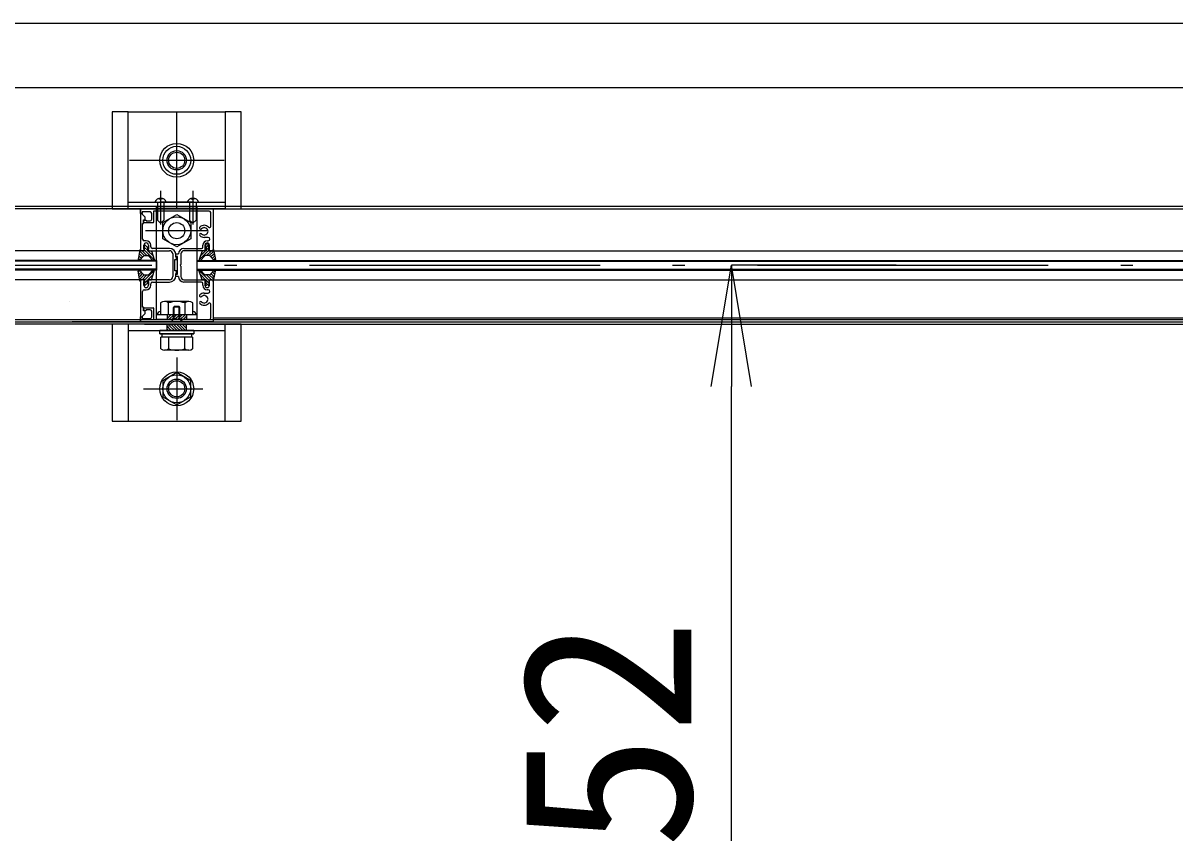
# Model space of a CAD drawing. Header units: millimetres. Extents: x -13466 to 37833, y -11727 to 34084.
# Drawn here: x 6887 to 7601, y 13786 to 14288 of the extents above; entities that cross this region are included whole.
import ezdxf

# ---------------------------------------------------------------- set-up
doc = ezdxf.new("R2010")
doc.units = ezdxf.units.MM
doc.header["$LTSCALE"] = 30
doc.header["$PDSIZE"] = 300
doc.linetypes.add('SXF_一点短鎖線', pattern=[9.25, 6, -1.5, 0.25, -1.5])
for name, color, linetype, lineweight in [('D-BMK', 2, 'SXF_一点短鎖線', 13), ('D-STR-DIM', 7, 'Continuous', 13), ('D-STR-HTXT', 7, 'Continuous', 13), ('D-STR-STR1', 2, 'Continuous', 13)]:
    doc.layers.add(name, color=color, linetype=linetype, lineweight=lineweight)
doc.styles.add('MS ゴシック', font='MS Gothic.ttf')
doc.dimstyles.new('DIM-30-F', dxfattribs={"dimscale": 30, "dimtxt": 3.5, "dimasz": 2.5, "dimexe": 0, "dimexo": 2, "dimgap": 0.8, "dimtad": 1, "dimdec": 0, "dimzin": 0, "dimdsep": 46, "dimtxsty": 'MS ゴシック', "dimblk": 'OPEN', "dimcen": 0.1, "dimaunit": 1, "dimadec": 4, "dimazin": 0, "dimtfac": 1, "dimtdec": 0, "dimtmove": 2, "dimatfit": 3, "dimldrblk": 'OPEN', "dimfxl": 1, "dimtolj": 1, "dimtzin": 0, "dimlwd": -1, "dimlwe": -1, "dimarcsym": 2})

# ---------------------------------------------------------------- blocks, each defined once
blk = doc.blocks.new('_Open')
at = {"color": 0, "linetype": 'ByBlock', "lineweight": -2}
for p, q in [((-1, 0.1667), (0, 0)), ((-1, -0.1667), (0, 0)), ((0, 0), (-1, 0))]:
    blk.add_line(p, q, dxfattribs=at)
blk = doc.blocks.new('*D11')
at = {"layer": 'D-STR-DIM', "color": 0, "transparency": 16777216}
for p, q in [((7427.91, 14138.01), (7325.91, 14138.01)), ((7325.91, 13561.01), (7325.91, 14063.01)), ((7427.91, 13486.01), (7325.91, 13486.01))]:
    blk.add_line(p, q, dxfattribs=at)
at = {"layer": 'Defpoints', "color": 0, "transparency": 16777216}
for p in [(7325.91, 14138.01), (7487.91, 14138.01), (7487.91, 13486.01)]:
    blk.add_point(p, dxfattribs=at)
at = {"layer": 'D-STR-DIM', "color": 0, "transparency": 16777216, "xscale": 75, "yscale": 75, "zscale": 75}
for p, rotation in [((7325.91, 14138.01), 90), ((7325.91, 13486.01), 270)]:
    blk.add_blockref('_Open', p, dxfattribs=dict(at, rotation=rotation))
at = {"layer": 'D-STR-DIM', "color": 0, "transparency": 16777216, "insert": (7249.41, 13812.01), "char_height": 105, "width": 32754.0938, "attachment_point": 5, "rotation": 90, "style": 'MS ゴシック'}
blk.add_mtext('\\A1;652', dxfattribs=at)
blk = doc.blocks.new('*D12')
at = {"layer": 'D-STR-DIM', "color": 0, "transparency": 16777216}
for p, q in [((7427.91, 13486.01), (7325.91, 13486.01)), ((7325.91, 12574.01), (7325.91, 13411.01)), ((7427.91, 12499.01), (7325.91, 12499.01))]:
    blk.add_line(p, q, dxfattribs=at)
at = {"layer": 'Defpoints', "color": 0, "transparency": 16777216}
for p in [(7325.91, 13486.01), (7487.91, 13486.01), (7487.91, 12499.01)]:
    blk.add_point(p, dxfattribs=at)
at = {"layer": 'D-STR-DIM', "color": 0, "transparency": 16777216, "xscale": 75, "yscale": 75, "zscale": 75}
for p, rotation in [((7325.91, 13486.01), 90), ((7325.91, 12499.01), 270)]:
    blk.add_blockref('_Open', p, dxfattribs=dict(at, rotation=rotation))
at = {"layer": 'D-STR-DIM', "color": 0, "transparency": 16777216, "insert": (7249.41, 12992.51), "char_height": 105, "width": 32839.3909, "attachment_point": 5, "rotation": 90, "style": 'MS ゴシック'}
blk.add_mtext('\\A1;987', dxfattribs=at)
blk = doc.blocks.new('*D13')
at = {"layer": 'D-STR-DIM', "color": 0, "transparency": 16777216}
for p, q in [((7427.91, 12499.01), (7325.91, 12499.01)), ((7325.91, 11713.01), (7325.91, 12424.01)), ((7427.91, 11638.01), (7325.91, 11638.01))]:
    blk.add_line(p, q, dxfattribs=at)
at = {"layer": 'Defpoints', "color": 0, "transparency": 16777216}
for p in [(7325.91, 12499.01), (7487.91, 12499.01), (7487.91, 11638.01)]:
    blk.add_point(p, dxfattribs=at)
at = {"layer": 'D-STR-DIM', "color": 0, "transparency": 16777216, "xscale": 75, "yscale": 75, "zscale": 75}
for p, rotation in [((7325.91, 12499.01), 90), ((7325.91, 11638.01), 270)]:
    blk.add_blockref('_Open', p, dxfattribs=dict(at, rotation=rotation))
at = {"layer": 'D-STR-DIM', "color": 0, "transparency": 16777216, "insert": (7249.41, 12068.51), "char_height": 105, "width": 28562.3496, "attachment_point": 5, "rotation": 90, "style": 'MS ゴシック'}
blk.add_mtext('\\A1;861', dxfattribs=at)
blk = doc.blocks.new('*D20')
at = {"layer": 'D-STR-DIM', "color": 0, "transparency": 16777216}
for p, q in [((8743.3, 12827.45), (8769.9, 12881.24)), ((8837.13, 12848), (9599.08, 12471.25)), ((9692.9, 12491.8), (9666.31, 12438.01))]:
    blk.add_line(p, q, dxfattribs=at)
at = {"layer": 'Defpoints', "color": 0, "transparency": 16777216}
for p in [(8769.9, 12881.24), (9666.31, 12438.01), (9666.31, 12438.01)]:
    blk.add_point(p, dxfattribs=at)
at = {"layer": 'D-STR-DIM', "color": 0, "transparency": 16777216, "xscale": 75, "yscale": 75, "zscale": 75}
for p, rotation in [((8769.9, 12881.24), 153.6900675261025), ((9666.31, 12438.01), 333.6900675261025)]:
    blk.add_blockref('_Open', p, dxfattribs=dict(at, rotation=rotation))
at = {"layer": 'D-STR-DIM', "color": 0, "transparency": 16777216, "insert": (9252.01, 12728.2), "char_height": 105, "width": 46998.7126, "attachment_point": 5, "rotation": 333.69007, "style": 'MS ゴシック'}
blk.add_mtext('\\A1;R1000', dxfattribs=at)

msp = doc.modelspace()

# ---------------------------------------------------------------- linework, layer by layer
at = {"layer": 'D-BMK', "linetype": 'SXF_一点短鎖線'}
msp.add_line((5399.481, 14138.012), (10988.159, 14138.012), dxfattribs=at)
at = {"layer": 'D-STR-HTXT', "linetype": 'Continuous'}
msp.add_lwpolyline([(6032.306, 14288.012), (10432.306, 14288.012), (10432.306, 11488.012), (6032.306, 11488.012), (6032.306, 14288.012)], dxfattribs=at)
at = {"layer": 'D-STR-STR1', "linetype": 'Continuous'}
for p, q in [((6072.307, 14248.012), (10392.307, 14248.012)), ((6227.007, 14174.511), (10262.306, 14174.511)), ((6959.342, 14173.012), (6231.578, 14173.012)), ((6960.106, 14173.012), (6917.501, 14173.012)), ((6960.106, 14173.012), (6917.501, 14173.012)), ((6938.897, 14173.012), (6938.938, 14173.012)), ((6938.897, 14173.012), (6938.938, 14173.012)), ((6959.806, 14170.012), (6959.806, 14172.712)), ((6959.806, 14172.712), (6959.806, 14147.812)), ((6959.806, 14170.012), (6959.806, 14172.712)), ((6959.806, 14172.712), (6959.806, 14147.812)), ((6960.806, 14170.012), (6959.806, 14170.012)), ((6960.806, 14170.012), (6959.806, 14170.012)), ((6960.606, 14169.912), (6959.806, 14169.912)), ((6959.806, 14169.912), (6959.806, 14147.812)), ((6960.606, 14169.912), (6959.806, 14169.912)), ((6959.806, 14169.912), (6959.806, 14147.812)), ((6960.106, 14173.012), (7004.506, 14173.012)), ((6960.106, 14173.012), (7004.506, 14173.012)), ((6962.706, 14167.812), (6960.606, 14169.912)), ((6962.706, 14167.812), (6960.606, 14169.912)), ((6965.806, 14171.012), (6960.806, 14171.012)), ((6960.806, 14171.012), (6960.806, 14170.012)), ((6965.806, 14171.012), (6960.806, 14171.012)), ((6960.806, 14171.012), (6960.806, 14170.012)), ((6962.306, 14173.012), (7002.306, 14173.012)), ((6962.306, 14173.012), (7002.306, 14173.012)), ((6966.806, 14166.512), (6966.806, 14170.012)), ((6966.806, 14166.512), (6966.806, 14170.012)), ((7002.406, 14171.612), (6968.006, 14171.612)), ((6968.006, 14171.612), (6968.006, 14164.612)), ((7002.406, 14171.612), (6968.006, 14171.612)), ((6968.006, 14171.612), (6968.006, 14164.612)), ((6969.806, 14104.412), (6969.806, 14174.412)), ((6969.806, 14174.412), (6994.806, 14174.412)), ((6969.806, 14104.412), (6969.806, 14174.412)), ((6969.806, 14174.412), (6994.806, 14174.412)), ((6994.806, 14174.412), (6994.806, 14104.412)), ((6994.806, 14174.412), (6994.806, 14104.412)), ((7003.406, 14162.145), (7003.406, 14170.612)), ((7003.406, 14162.145), (7003.406, 14170.612)), ((7004.506, 14173.012), (7005.317, 14173.012)), ((7004.506, 14173.012), (7044.277, 14173.012)), ((7004.506, 14173.012), (7005.317, 14173.012)), ((7004.506, 14173.012), (7781.902, 14173.012)), ((7004.806, 14172.712), (7004.806, 14147.812)), ((7004.806, 14172.712), (7004.806, 14147.812)), ((7025.716, 14173.012), (7025.675, 14173.012)), ((7025.716, 14173.012), (7025.675, 14173.012)), ((6961.206, 14159.471), (6961.206, 14163.912)), ((6961.206, 14163.912), (6961.806, 14163.912)), ((6961.206, 14159.471), (6961.206, 14163.912)), ((6961.206, 14163.912), (6961.806, 14163.912)), ((6961.806, 14163.912), (6961.806, 14166.212)), ((6961.806, 14166.212), (6962.706, 14166.212)), ((6961.806, 14163.912), (6961.806, 14166.212)), ((6961.806, 14166.212), (6962.706, 14166.212)), ((6961.906, 14164.612), (6961.906, 14166.012)), ((6961.906, 14166.012), (6963.406, 14166.012)), ((6961.906, 14164.612), (6961.906, 14166.012)), ((6961.906, 14166.012), (6963.406, 14166.012)), ((6967.706, 14164.312), (6962.206, 14164.312)), ((6967.706, 14164.312), (6962.206, 14164.312)), ((6962.706, 14166.212), (6962.706, 14167.812)), ((6962.706, 14166.212), (6962.706, 14167.812)), ((6963.406, 14166.012), (6963.406, 14165.512)), ((6963.406, 14166.012), (6963.406, 14165.512)), ((6963.406, 14165.512), (6965.806, 14165.512)), ((6963.406, 14165.512), (6965.806, 14165.512)), ((6972.306, 14164.012), (6970.306, 14166.012)), ((6972.306, 14164.012), (6970.306, 14166.012)), ((6972.306, 14164.012), (6974.306, 14166.012)), ((6972.306, 14164.012), (6974.306, 14166.012)), ((6973.646, 14164.412), (6982.306, 14169.412)), ((6973.646, 14164.412), (6982.306, 14169.412)), ((6973.646, 14154.412), (6973.646, 14164.412)), ((6973.646, 14154.412), (6973.646, 14164.412)), ((6982.306, 14169.412), (6990.967, 14164.412)), ((6982.306, 14169.412), (6990.967, 14164.412)), ((6992.306, 14164.012), (6990.306, 14166.012)), ((6992.306, 14164.012), (6990.306, 14166.012)), ((6990.967, 14164.412), (6990.967, 14154.412)), ((6990.967, 14164.412), (6990.967, 14154.412)), ((6992.306, 14164.012), (6994.306, 14166.012)), ((6992.306, 14164.012), (6994.306, 14166.012)), ((6961.206, 14154.212), (6961.206, 14158.554)), ((6961.206, 14154.212), (6961.206, 14158.554)), ((7001.645, 14159.412), (6962.968, 14159.412)), ((7001.645, 14159.412), (6962.968, 14159.412)), ((6999.306, 14161.512), (6998.806, 14161.206)), ((6999.306, 14161.512), (6998.806, 14161.206)), ((6998.806, 14156.819), (6999.306, 14156.512)), ((6998.806, 14156.819), (6999.306, 14156.512)), ((6999.806, 14161.206), (6999.306, 14161.512)), ((6999.806, 14161.206), (6999.306, 14161.512)), ((6999.306, 14156.512), (6999.806, 14156.819)), ((6999.306, 14156.512), (6999.806, 14156.819)), ((7001.806, 14159.012), (7001.5, 14159.512)), ((7001.806, 14159.012), (7001.5, 14159.512)), ((7001.5, 14158.512), (7001.806, 14159.012)), ((7001.5, 14158.512), (7001.806, 14159.012)), ((6962.006, 14148.012), (6962.006, 14150.412)), ((6962.006, 14148.012), (6962.006, 14150.412)), ((6962.006, 14148.012), (6962.006, 14150.412)), ((6962.006, 14148.012), (6962.006, 14150.412)), ((6963.406, 14153.212), (6962.206, 14153.212)), ((6963.406, 14153.212), (6962.206, 14153.212)), ((6962.356, 14147.012), (6962.356, 14150.812)), ((6962.356, 14147.012), (6962.356, 14150.812)), ((6962.356, 14149.059), (6964.121, 14147.295)), ((6962.356, 14149.059), (6964.121, 14147.295)), ((6962.363, 14150.82), (6964.121, 14149.062)), ((6962.363, 14150.82), (6964.121, 14149.062)), ((6964.121, 14149.696), (6964.121, 14147.012)), ((6964.121, 14149.696), (6964.121, 14147.012)), ((6964.806, 14150.412), (6964.806, 14148.012)), ((6964.806, 14150.412), (6964.806, 14148.012)), ((6964.806, 14150.412), (6964.806, 14148.012)), ((6964.806, 14150.412), (6964.806, 14148.012)), ((6966.206, 14149.412), (6966.206, 14150.412)), ((6966.206, 14149.412), (6966.206, 14150.412)), ((6977.806, 14148.412), (6967.206, 14148.412)), ((6977.806, 14148.412), (6967.206, 14148.412)), ((6982.306, 14149.412), (6973.646, 14154.412)), ((6982.306, 14149.412), (6973.646, 14154.412)), ((6990.967, 14154.412), (6982.306, 14149.412)), ((6990.967, 14154.412), (6982.306, 14149.412)), ((6986.806, 14148.412), (6997.606, 14148.412)), ((6986.806, 14148.412), (6997.606, 14148.412)), ((6998.406, 14149.212), (6998.406, 14150.412)), ((6998.406, 14149.212), (6998.406, 14150.412)), ((7001.781, 14155.262), (6999.306, 14155.262)), ((7001.781, 14155.262), (6999.306, 14155.262)), ((6999.806, 14150.412), (6999.806, 14148.012)), ((6999.806, 14150.412), (6999.806, 14148.012)), ((6999.951, 14149.191), (7000.492, 14150.812)), ((6999.951, 14149.191), (7000.492, 14150.812)), ((7000.492, 14149.696), (6999.951, 14149.191)), ((7000.492, 14149.696), (6999.951, 14149.191)), ((7002.25, 14150.82), (7000.492, 14149.062)), ((7002.25, 14150.82), (7000.492, 14149.062)), ((7000.492, 14149.696), (7000.492, 14147.012)), ((7000.492, 14149.696), (7000.492, 14147.012)), ((7002.256, 14149.059), (7000.492, 14147.295)), ((7002.256, 14149.059), (7000.492, 14147.295)), ((7001.206, 14153.212), (7001.781, 14153.212)), ((7001.206, 14153.212), (7001.781, 14153.212)), ((7002.256, 14147.012), (7002.256, 14150.812)), ((7002.256, 14147.012), (7002.256, 14150.812)), ((7002.606, 14148.012), (7002.606, 14150.412)), ((7002.606, 14148.012), (7002.606, 14150.412)), ((6937.03, 14147.012), (6231.578, 14147.012)), ((6960.606, 14147.012), (6917.501, 14147.012)), ((6960.606, 14147.012), (6917.501, 14147.012)), ((6959.499, 14147.849), (6958.361, 14141.662)), ((6959.499, 14147.849), (6958.361, 14141.662)), ((6958.483, 14142.326), (6959.47, 14141.339)), ((6958.483, 14142.326), (6959.47, 14141.339)), ((6958.758, 14143.819), (6959.806, 14142.771)), ((6958.758, 14143.819), (6959.806, 14142.771)), ((6959.033, 14145.312), (6959.806, 14144.538)), ((6959.033, 14145.312), (6959.806, 14144.538)), ((6959.156, 14141.012), (6961.886, 14143.858)), ((6959.156, 14141.012), (6961.886, 14143.858)), ((6959.307, 14146.805), (6959.806, 14146.306)), ((6959.307, 14146.805), (6959.806, 14146.306)), ((6959.806, 14148.012), (6959.806, 14147.012)), ((6959.806, 14148.012), (6959.806, 14147.012)), ((6962.356, 14147.012), (6959.806, 14147.012)), ((6962.356, 14147.012), (6959.806, 14147.012)), ((6959.806, 14146.306), (6962.117, 14143.995)), ((6959.806, 14146.306), (6962.117, 14143.995)), ((6959.806, 14144.538), (6961.201, 14143.144)), ((6959.806, 14144.538), (6961.201, 14143.144)), ((6959.806, 14142.771), (6960.335, 14142.242)), ((6959.806, 14142.771), (6960.335, 14142.242)), ((6960.606, 14147.012), (6961.406, 14147.012)), ((6960.606, 14147.012), (6961.406, 14147.012)), ((6960.606, 14147.012), (6961.406, 14147.012)), ((6960.606, 14147.012), (6961.406, 14147.012)), ((6960.868, 14147.012), (6963.868, 14144.012)), ((6960.868, 14147.012), (6963.868, 14144.012)), ((6962.206, 14148.012), (6962.006, 14148.012)), ((6962.206, 14148.012), (6962.006, 14148.012)), ((6962.206, 14148.012), (6962.006, 14148.012)), ((6962.206, 14148.012), (6962.006, 14148.012)), ((6962.206, 14147.812), (6962.206, 14148.012)), ((6962.206, 14147.812), (6962.206, 14148.012)), ((6962.206, 14147.812), (6962.206, 14148.012)), ((6962.206, 14147.812), (6962.206, 14148.012)), ((6962.247, 14144.012), (6964.466, 14144.012)), ((6962.247, 14144.012), (6964.466, 14144.012)), ((6962.356, 14147.292), (6968.329, 14141.319)), ((6962.356, 14147.292), (6968.329, 14141.319)), ((6964.121, 14147.012), (6966.602, 14147.012)), ((6964.121, 14147.012), (6966.602, 14147.012)), ((6964.403, 14147.012), (6967.664, 14143.752)), ((6964.403, 14147.012), (6967.664, 14143.752)), ((6964.806, 14148.012), (6964.606, 14148.012)), ((6964.606, 14148.012), (6964.606, 14147.812)), ((6964.806, 14148.012), (6964.606, 14148.012)), ((6964.606, 14148.012), (6964.606, 14147.812)), ((6964.806, 14148.012), (6964.606, 14148.012)), ((6964.606, 14148.012), (6964.606, 14147.812)), ((6964.806, 14148.012), (6964.606, 14148.012)), ((6964.606, 14148.012), (6964.606, 14147.812)), ((6967.556, 14141.012), (6964.827, 14143.858)), ((6967.556, 14141.012), (6964.827, 14143.858)), ((6965.406, 14147.012), (6977.806, 14147.012)), ((6965.406, 14147.012), (6977.806, 14147.012)), ((6965.406, 14147.012), (6977.806, 14147.012)), ((6965.406, 14147.012), (6977.806, 14147.012)), ((6966.171, 14147.012), (6966.81, 14146.373)), ((6966.171, 14147.012), (6966.81, 14146.373)), ((6966.602, 14147.012), (6968.343, 14141.667)), ((6966.602, 14147.012), (6968.343, 14141.667)), ((6979.806, 14145.012), (6979.806, 14138.471)), ((6979.806, 14145.012), (6979.806, 14138.471)), ((6981.206, 14134.512), (6981.206, 14141.512)), ((6981.206, 14141.512), (6982.106, 14141.512)), ((6981.206, 14134.512), (6981.206, 14141.512)), ((6981.206, 14141.512), (6982.106, 14141.512)), ((6981.806, 14143.512), (6981.806, 14145.012)), ((6981.806, 14145.012), (6983.406, 14145.012)), ((6981.806, 14143.512), (6981.806, 14145.012)), ((6981.806, 14145.012), (6983.406, 14145.012)), ((6981.806, 14143.012), (6981.806, 14144.412)), ((6981.806, 14143.012), (6981.806, 14144.412)), ((6982.806, 14143.512), (6981.806, 14143.512)), ((6982.806, 14143.512), (6981.806, 14143.512)), ((6982.106, 14143.012), (6981.806, 14143.012)), ((6982.106, 14143.012), (6981.806, 14143.012)), ((6982.106, 14141.512), (6982.106, 14143.012)), ((6982.106, 14141.512), (6982.106, 14143.012)), ((6982.806, 14138.012), (6982.806, 14143.512)), ((6982.806, 14138.012), (6982.806, 14143.512)), ((6984.806, 14145.012), (6984.806, 14138.471)), ((6984.806, 14145.012), (6984.806, 14138.471)), ((6999.206, 14147.012), (6986.806, 14147.012)), ((6999.206, 14147.012), (6986.806, 14147.012)), ((6998.011, 14147.012), (6996.27, 14141.667)), ((6998.011, 14147.012), (6996.27, 14141.667)), ((7002.256, 14147.292), (6996.284, 14141.319)), ((7002.256, 14147.292), (6996.284, 14141.319)), ((7000.209, 14147.012), (6996.949, 14143.752)), ((7000.209, 14147.012), (6996.949, 14143.752)), ((6997.056, 14141.012), (6999.786, 14143.858)), ((6997.056, 14141.012), (6999.786, 14143.858)), ((6998.442, 14147.012), (6997.802, 14146.373)), ((6998.442, 14147.012), (6997.802, 14146.373)), ((7000.492, 14147.012), (6998.011, 14147.012)), ((7000.492, 14147.012), (6998.011, 14147.012)), ((6999.806, 14148.012), (7000.006, 14148.012)), ((6999.806, 14148.012), (7000.006, 14148.012)), ((7000.006, 14148.012), (7000.006, 14147.812)), ((7000.006, 14148.012), (7000.006, 14147.812)), ((7002.366, 14144.012), (7000.147, 14144.012)), ((7002.366, 14144.012), (7000.147, 14144.012)), ((7003.745, 14147.012), (7000.745, 14144.012)), ((7003.745, 14147.012), (7000.745, 14144.012)), ((7002.256, 14147.012), (7004.806, 14147.012)), ((7002.256, 14147.012), (7004.806, 14147.012)), ((7002.406, 14147.812), (7002.406, 14148.012)), ((7002.406, 14148.012), (7002.606, 14148.012)), ((7002.406, 14147.812), (7002.406, 14148.012)), ((7002.406, 14148.012), (7002.606, 14148.012)), ((7004.806, 14146.306), (7002.496, 14143.995)), ((7004.806, 14146.306), (7002.496, 14143.995)), ((7005.456, 14141.012), (7002.727, 14143.858)), ((7005.456, 14141.012), (7002.727, 14143.858)), ((7004.006, 14147.012), (7003.206, 14147.012)), ((7004.006, 14147.012), (7003.206, 14147.012)), ((7004.806, 14144.538), (7003.412, 14143.144)), ((7004.806, 14144.538), (7003.412, 14143.144)), ((7004.006, 14147.012), (7044.277, 14147.012)), ((7004.006, 14147.012), (7809.806, 14147.012)), ((7004.806, 14142.771), (7004.278, 14142.242)), ((7004.806, 14142.771), (7004.278, 14142.242)), ((7004.806, 14148.012), (7004.806, 14147.012)), ((7004.806, 14148.012), (7004.806, 14147.012)), ((7005.306, 14146.805), (7004.806, 14146.306)), ((7005.306, 14146.805), (7004.806, 14146.306)), ((7005.58, 14145.312), (7004.806, 14144.538)), ((7005.58, 14145.312), (7004.806, 14144.538)), ((7005.855, 14143.819), (7004.806, 14142.771)), ((7005.855, 14143.819), (7004.806, 14142.771)), ((7005.114, 14147.849), (7006.252, 14141.662)), ((7005.114, 14147.849), (7006.252, 14141.662)), ((7006.13, 14142.326), (7005.143, 14141.339)), ((7006.13, 14142.326), (7005.143, 14141.339)), ((6969.806, 14135.012), (6217.307, 14135.012)), ((6969.806, 14135.012), (6217.307, 14135.012)), ((6939.469, 14141.012), (6231.578, 14141.012)), ((6939.469, 14140.512), (6231.578, 14140.512)), ((6939.469, 14135.512), (6231.578, 14135.512)), ((6969.806, 14141.012), (6917.501, 14141.012)), ((6969.806, 14141.012), (6917.501, 14141.012)), ((6969.806, 14140.512), (6917.501, 14140.512)), ((6969.806, 14140.512), (6917.501, 14140.512)), ((6969.806, 14135.512), (6917.501, 14135.512)), ((6969.806, 14135.512), (6917.501, 14135.512)), ((6959.499, 14128.176), (6958.361, 14134.362)), ((6959.499, 14128.176), (6958.361, 14134.362)), ((6958.483, 14133.698), (6959.47, 14134.685)), ((6958.483, 14133.698), (6959.47, 14134.685)), ((6958.838, 14141.012), (6959.156, 14141.012)), ((6958.838, 14141.012), (6959.156, 14141.012)), ((6959.156, 14135.012), (6961.886, 14132.166)), ((6959.156, 14135.012), (6961.886, 14132.166)), ((6962.356, 14128.733), (6968.329, 14134.706)), ((6962.356, 14128.733), (6968.329, 14134.706)), ((6967.556, 14135.012), (6964.827, 14132.166)), ((6967.556, 14135.012), (6964.827, 14132.166)), ((6966.602, 14129.012), (6968.343, 14134.358)), ((6966.602, 14129.012), (6968.343, 14134.358)), ((6967.868, 14141.012), (6967.556, 14141.012)), ((6967.868, 14141.012), (6967.556, 14141.012)), ((6967.868, 14135.012), (6967.556, 14135.012)), ((6967.868, 14135.012), (6967.556, 14135.012)), ((6969.806, 14141.012), (6969.806, 14135.012)), ((6969.806, 14141.012), (6969.806, 14135.012)), ((6979.806, 14137.554), (6979.806, 14131.012)), ((6979.806, 14137.554), (6979.806, 14131.012)), ((6982.106, 14134.512), (6981.206, 14134.512)), ((6982.106, 14134.512), (6981.206, 14134.512)), ((6982.106, 14133.012), (6982.106, 14134.512)), ((6982.106, 14133.012), (6982.106, 14134.512)), ((6982.806, 14132.512), (6982.806, 14138.012)), ((6982.806, 14132.512), (6982.806, 14138.012)), ((6984.806, 14137.554), (6984.806, 14131.012)), ((6984.806, 14137.554), (6984.806, 14131.012)), ((6994.806, 14141.012), (7044.277, 14141.012)), ((6994.806, 14141.012), (7817.806, 14141.012)), ((6994.806, 14140.512), (7044.277, 14140.512)), ((6994.806, 14140.512), (7817.806, 14140.512)), ((6994.806, 14135.512), (7044.277, 14135.512)), ((6994.806, 14135.512), (7817.806, 14135.512)), ((6994.806, 14135.012), (7044.277, 14135.012)), ((6994.806, 14135.012), (7817.806, 14135.012)), ((6998.011, 14129.012), (6996.27, 14134.358)), ((6998.011, 14129.012), (6996.27, 14134.358)), ((7002.256, 14128.733), (6996.284, 14134.706)), ((7002.256, 14128.733), (6996.284, 14134.706)), ((6996.745, 14141.012), (6997.056, 14141.012)), ((6996.745, 14141.012), (6997.056, 14141.012)), ((6996.745, 14135.012), (6997.056, 14135.012)), ((6996.745, 14135.012), (6997.056, 14135.012)), ((6997.056, 14135.012), (6999.786, 14132.166)), ((6997.056, 14135.012), (6999.786, 14132.166)), ((7005.456, 14135.012), (7002.727, 14132.166)), ((7005.456, 14135.012), (7002.727, 14132.166)), ((7005.114, 14128.176), (7006.252, 14134.362)), ((7005.114, 14128.176), (7006.252, 14134.362)), ((7006.13, 14133.698), (7005.143, 14134.685)), ((7006.13, 14133.698), (7005.143, 14134.685)), ((7005.775, 14141.012), (7005.456, 14141.012)), ((7005.775, 14141.012), (7005.456, 14141.012)), ((6935.212, 14129.012), (6231.578, 14129.012)), ((6960.606, 14129.012), (6917.501, 14129.012)), ((6960.606, 14129.012), (6917.501, 14129.012)), ((6958.758, 14132.206), (6959.806, 14133.254)), ((6958.758, 14132.206), (6959.806, 14133.254)), ((6959.033, 14130.713), (6959.806, 14131.486)), ((6959.033, 14130.713), (6959.806, 14131.486)), ((6959.307, 14129.22), (6959.806, 14129.719)), ((6959.307, 14129.22), (6959.806, 14129.719)), ((6959.806, 14133.254), (6960.335, 14133.783)), ((6959.806, 14133.254), (6960.335, 14133.783)), ((6959.806, 14131.486), (6961.201, 14132.881)), ((6959.806, 14131.486), (6961.201, 14132.881)), ((6959.806, 14129.719), (6962.117, 14132.029)), ((6959.806, 14129.719), (6962.117, 14132.029)), ((6959.806, 14128.012), (6959.806, 14129.012)), ((6962.356, 14129.012), (6959.806, 14129.012)), ((6959.806, 14128.012), (6959.806, 14129.012)), ((6962.356, 14129.012), (6959.806, 14129.012)), ((6959.806, 14128.212), (6959.806, 14106.112)), ((6959.806, 14128.212), (6959.806, 14103.312)), ((6959.806, 14128.212), (6959.806, 14106.112)), ((6959.806, 14128.212), (6959.806, 14103.312)), ((6961.406, 14129.012), (6960.606, 14129.012)), ((6961.406, 14129.012), (6960.606, 14129.012)), ((6961.406, 14129.012), (6960.606, 14129.012)), ((6961.406, 14129.012), (6960.606, 14129.012)), ((6960.868, 14129.012), (6963.868, 14132.012)), ((6960.868, 14129.012), (6963.868, 14132.012)), ((6962.006, 14125.612), (6962.006, 14128.012)), ((6962.006, 14128.012), (6962.206, 14128.012)), ((6962.006, 14125.612), (6962.006, 14128.012)), ((6962.006, 14128.012), (6962.206, 14128.012)), ((6962.006, 14125.612), (6962.006, 14128.012)), ((6962.006, 14128.012), (6962.206, 14128.012)), ((6962.006, 14125.612), (6962.006, 14128.012)), ((6962.006, 14128.012), (6962.206, 14128.012)), ((6962.206, 14128.012), (6962.206, 14128.212)), ((6962.206, 14128.012), (6962.206, 14128.212)), ((6962.206, 14128.012), (6962.206, 14128.212)), ((6962.206, 14128.012), (6962.206, 14128.212)), ((6962.247, 14132.012), (6964.466, 14132.012)), ((6962.247, 14132.012), (6964.466, 14132.012)), ((6962.356, 14129.012), (6962.356, 14125.213)), ((6962.356, 14129.012), (6962.356, 14125.213)), ((6962.356, 14126.965), (6964.121, 14128.73)), ((6962.356, 14126.965), (6964.121, 14128.73)), ((6962.363, 14125.204), (6964.121, 14126.962)), ((6962.363, 14125.204), (6964.121, 14126.962)), ((6964.121, 14129.012), (6966.602, 14129.012)), ((6964.121, 14126.329), (6964.121, 14129.012)), ((6964.121, 14129.012), (6966.602, 14129.012)), ((6964.121, 14126.329), (6964.121, 14129.012)), ((6964.403, 14129.012), (6967.664, 14132.273)), ((6964.403, 14129.012), (6967.664, 14132.273)), ((6964.606, 14128.212), (6964.606, 14128.012)), ((6964.606, 14128.212), (6964.606, 14128.012)), ((6964.606, 14128.212), (6964.606, 14128.012)), ((6964.606, 14128.212), (6964.606, 14128.012)), ((6964.606, 14128.012), (6964.806, 14128.012)), ((6964.606, 14128.012), (6964.806, 14128.012)), ((6964.606, 14128.012), (6964.806, 14128.012)), ((6964.606, 14128.012), (6964.806, 14128.012)), ((6964.806, 14128.012), (6964.806, 14125.612)), ((6964.806, 14128.012), (6964.806, 14125.612)), ((6964.806, 14128.012), (6964.806, 14125.612)), ((6964.806, 14128.012), (6964.806, 14125.612)), ((6977.806, 14129.012), (6965.406, 14129.012)), ((6977.806, 14129.012), (6965.406, 14129.012)), ((6977.806, 14129.012), (6965.406, 14129.012)), ((6977.806, 14129.012), (6965.406, 14129.012)), ((6966.171, 14129.012), (6966.81, 14129.652)), ((6966.171, 14129.012), (6966.81, 14129.652)), ((6967.206, 14127.612), (6977.806, 14127.612)), ((6967.206, 14127.612), (6977.806, 14127.612)), ((6981.806, 14131.612), (6981.806, 14133.012)), ((6981.806, 14133.012), (6982.106, 14133.012)), ((6981.806, 14131.612), (6981.806, 14133.012)), ((6981.806, 14133.012), (6982.106, 14133.012)), ((6981.806, 14131.012), (6981.806, 14132.512)), ((6981.806, 14132.512), (6982.806, 14132.512)), ((6981.806, 14131.012), (6981.806, 14132.512)), ((6981.806, 14132.512), (6982.806, 14132.512)), ((6983.406, 14131.012), (6981.806, 14131.012)), ((6983.406, 14131.012), (6981.806, 14131.012)), ((6986.806, 14129.012), (6999.206, 14129.012)), ((6986.806, 14129.012), (6999.206, 14129.012)), ((6997.606, 14127.612), (6986.806, 14127.612)), ((6997.606, 14127.612), (6986.806, 14127.612)), ((7000.209, 14129.012), (6996.949, 14132.273)), ((7000.209, 14129.012), (6996.949, 14132.273)), ((6998.442, 14129.012), (6997.802, 14129.652)), ((6998.442, 14129.012), (6997.802, 14129.652)), ((7000.492, 14129.012), (6998.011, 14129.012)), ((7000.492, 14129.012), (6998.011, 14129.012)), ((7000.006, 14128.012), (6999.806, 14128.012)), ((6999.806, 14128.012), (6999.806, 14125.612)), ((7000.006, 14128.012), (6999.806, 14128.012)), ((6999.806, 14128.012), (6999.806, 14125.612)), ((6999.951, 14126.834), (7000.492, 14125.213)), ((7000.492, 14126.329), (6999.951, 14126.834)), ((6999.951, 14126.834), (7000.492, 14125.213)), ((7000.492, 14126.329), (6999.951, 14126.834)), ((7000.006, 14128.212), (7000.006, 14128.012)), ((7000.006, 14128.212), (7000.006, 14128.012)), ((7002.366, 14132.012), (7000.147, 14132.012)), ((7002.366, 14132.012), (7000.147, 14132.012)), ((7000.492, 14126.329), (7000.492, 14129.012)), ((7000.492, 14126.329), (7000.492, 14129.012)), ((7002.256, 14126.965), (7000.492, 14128.73)), ((7002.256, 14126.965), (7000.492, 14128.73)), ((7002.25, 14125.204), (7000.492, 14126.962)), ((7002.25, 14125.204), (7000.492, 14126.962)), ((7003.745, 14129.012), (7000.745, 14132.012)), ((7003.745, 14129.012), (7000.745, 14132.012)), ((7002.256, 14129.012), (7004.806, 14129.012)), ((7002.256, 14129.012), (7002.256, 14125.213)), ((7002.256, 14129.012), (7004.806, 14129.012)), ((7002.256, 14129.012), (7002.256, 14125.213)), ((7002.406, 14128.012), (7002.406, 14128.212)), ((7002.406, 14128.012), (7002.406, 14128.212)), ((7002.606, 14128.012), (7002.406, 14128.012)), ((7002.606, 14128.012), (7002.406, 14128.012)), ((7004.806, 14129.719), (7002.496, 14132.029)), ((7004.806, 14129.719), (7002.496, 14132.029)), ((7002.606, 14125.612), (7002.606, 14128.012)), ((7002.606, 14125.612), (7002.606, 14128.012)), ((7003.206, 14129.012), (7004.006, 14129.012)), ((7003.206, 14129.012), (7004.006, 14129.012)), ((7004.806, 14131.486), (7003.412, 14132.881)), ((7004.806, 14131.486), (7003.412, 14132.881)), ((7004.006, 14129.012), (7044.277, 14129.012)), ((7004.006, 14129.012), (7809.806, 14129.012)), ((7004.806, 14133.254), (7004.278, 14133.783)), ((7004.806, 14133.254), (7004.278, 14133.783)), ((7005.855, 14132.206), (7004.806, 14133.254)), ((7005.855, 14132.206), (7004.806, 14133.254)), ((7005.58, 14130.713), (7004.806, 14131.486)), ((7005.58, 14130.713), (7004.806, 14131.486)), ((7005.306, 14129.22), (7004.806, 14129.719)), ((7005.306, 14129.22), (7004.806, 14129.719)), ((7004.806, 14128.012), (7004.806, 14129.012)), ((7004.806, 14128.012), (7004.806, 14129.012)), ((7004.806, 14128.212), (7004.806, 14103.312)), ((7004.806, 14128.212), (7004.806, 14103.312)), ((6961.206, 14117.471), (6961.206, 14121.812)), ((6961.206, 14117.471), (6961.206, 14121.812)), ((6962.206, 14122.812), (6963.406, 14122.812)), ((6962.206, 14122.812), (6963.406, 14122.812)), ((6966.206, 14125.612), (6966.206, 14126.612)), ((6966.206, 14125.612), (6966.206, 14126.612)), ((6998.406, 14125.612), (6998.406, 14126.812)), ((6998.406, 14125.612), (6998.406, 14126.812)), ((6999.306, 14120.762), (7001.781, 14120.762)), ((6999.306, 14120.762), (7001.781, 14120.762)), ((7001.781, 14122.812), (7001.206, 14122.812)), ((7001.781, 14122.812), (7001.206, 14122.812)), ((6916.156, 14115.862), (6916.132, 14115.862)), ((6916.156, 14115.862), (6916.132, 14115.862)), ((6916.156, 14115.862), (6916.132, 14115.862)), ((6916.156, 14115.862), (6916.132, 14115.862)), ((6961.206, 14112.112), (6961.206, 14116.554)), ((6961.206, 14112.112), (6961.206, 14116.554)), ((6972.306, 14114.679), (6972.306, 14107.412)), ((6972.306, 14114.679), (6972.306, 14107.412)), ((6989.806, 14115.537), (6974.806, 14115.537)), ((6989.806, 14115.537), (6974.806, 14115.537)), ((6977.306, 14107.412), (6977.306, 14114.679)), ((6977.306, 14107.412), (6977.306, 14114.679)), ((6987.306, 14114.679), (6987.306, 14107.412)), ((6987.306, 14114.679), (6987.306, 14107.412)), ((6992.306, 14107.412), (6992.306, 14114.679)), ((6992.306, 14107.412), (6992.306, 14114.679)), ((6999.306, 14119.512), (6998.806, 14119.206)), ((6999.306, 14119.512), (6998.806, 14119.206)), ((6998.806, 14114.819), (6999.306, 14114.512)), ((6998.806, 14114.819), (6999.306, 14114.512)), ((6999.806, 14119.206), (6999.306, 14119.512)), ((6999.806, 14119.206), (6999.306, 14119.512)), ((6999.306, 14114.512), (6999.806, 14114.819)), ((6999.306, 14114.512), (6999.806, 14114.819)), ((7001.806, 14117.012), (7001.5, 14117.512)), ((7001.806, 14117.012), (7001.5, 14117.512)), ((7001.5, 14116.512), (7001.806, 14117.012)), ((7001.5, 14116.512), (7001.806, 14117.012)), ((7003.406, 14105.412), (7003.406, 14113.88)), ((7003.406, 14105.412), (7003.406, 14113.88)), ((6959.806, 14106.112), (6960.606, 14106.112)), ((6959.806, 14106.112), (6960.606, 14106.112)), ((6959.806, 14103.312), (6959.806, 14106.012)), ((6959.806, 14106.012), (6960.806, 14106.012)), ((6959.806, 14103.312), (6959.806, 14106.012)), ((6959.806, 14106.012), (6960.806, 14106.012)), ((6960.606, 14106.112), (6962.706, 14108.212)), ((6960.606, 14106.112), (6962.706, 14108.212)), ((6960.806, 14106.012), (6960.806, 14105.012)), ((6960.806, 14106.012), (6960.806, 14105.012)), ((6961.806, 14112.112), (6961.206, 14112.112)), ((6961.806, 14112.112), (6961.206, 14112.112)), ((6961.806, 14109.812), (6961.806, 14112.112)), ((6961.806, 14109.812), (6961.806, 14112.112)), ((6962.706, 14109.812), (6961.806, 14109.812)), ((6962.706, 14109.812), (6961.806, 14109.812)), ((6961.906, 14110.012), (6961.906, 14111.412)), ((6961.906, 14110.012), (6961.906, 14111.412)), ((6963.406, 14110.012), (6961.906, 14110.012)), ((6963.406, 14110.012), (6961.906, 14110.012)), ((6962.206, 14111.712), (6967.706, 14111.712)), ((6962.206, 14111.712), (6967.706, 14111.712)), ((6962.706, 14108.212), (6962.706, 14109.812)), ((6962.706, 14108.212), (6962.706, 14109.812)), ((6965.806, 14110.512), (6963.406, 14110.512)), ((6963.406, 14110.512), (6963.406, 14110.012)), ((6965.806, 14110.512), (6963.406, 14110.512)), ((6963.406, 14110.512), (6963.406, 14110.012)), ((6966.806, 14106.012), (6966.806, 14109.512)), ((6966.806, 14106.012), (6966.806, 14109.512)), ((6968.006, 14111.412), (6968.006, 14104.412)), ((6968.006, 14111.412), (6968.006, 14104.412)), ((6994.806, 14107.412), (6969.806, 14107.412)), ((6994.806, 14107.412), (6969.806, 14107.412)), ((6992.306, 14107.412), (6972.306, 14107.412)), ((6992.306, 14107.412), (6972.306, 14107.412)), ((6976.306, 14107.412), (6976.306, 14104.412)), ((6978.653, 14107.412), (6976.306, 14105.065)), ((6976.886, 14107.412), (6976.306, 14106.833)), ((6976.306, 14107.412), (6976.306, 14104.412)), ((6978.653, 14107.412), (6976.306, 14105.065)), ((6976.886, 14107.412), (6976.306, 14106.833)), ((6980.421, 14107.412), (6977.421, 14104.412)), ((6980.421, 14107.412), (6977.421, 14104.412)), ((6982.189, 14107.412), (6979.189, 14104.412)), ((6982.189, 14107.412), (6979.189, 14104.412)), ((6980.806, 14112.41), (6980.306, 14111.91)), ((6980.806, 14112.41), (6980.306, 14111.91)), ((6984.306, 14112.012), (6980.306, 14112.012)), ((6984.306, 14112.012), (6980.306, 14112.012)), ((6980.306, 14104.512), (6980.306, 14111.91)), ((6980.306, 14104.512), (6980.306, 14111.91)), ((6980.306, 14104.412), (6980.306, 14107.412)), ((6980.306, 14104.412), (6980.306, 14107.412)), ((6983.806, 14112.512), (6980.806, 14112.512)), ((6980.806, 14104.512), (6980.806, 14112.512)), ((6983.806, 14112.512), (6980.806, 14112.512)), ((6980.806, 14104.512), (6980.806, 14112.512)), ((6982.306, 14105.762), (6980.957, 14104.412)), ((6982.306, 14105.762), (6980.957, 14104.412)), ((6983.957, 14107.412), (6982.306, 14105.762)), ((6983.957, 14107.412), (6982.306, 14105.762)), ((6985.724, 14107.412), (6982.724, 14104.412)), ((6985.724, 14107.412), (6982.724, 14104.412)), ((6983.806, 14104.512), (6983.806, 14112.512)), ((6983.806, 14104.512), (6983.806, 14112.512)), ((6984.306, 14111.91), (6983.806, 14112.41)), ((6984.306, 14111.91), (6983.806, 14112.41)), ((6984.306, 14104.512), (6984.306, 14111.91)), ((6984.306, 14104.512), (6984.306, 14111.91)), ((6984.306, 14104.412), (6984.306, 14107.412)), ((6984.306, 14104.412), (6984.306, 14107.412)), ((6987.492, 14107.412), (6984.492, 14104.412)), ((6987.492, 14107.412), (6984.492, 14104.412)), ((6988.306, 14106.459), (6986.26, 14104.412)), ((6988.306, 14106.459), (6986.26, 14104.412)), ((6988.306, 14107.412), (6988.306, 14104.412)), ((6988.306, 14107.412), (6988.306, 14104.412)), ((6227.007, 14104.511), (10237.306, 14104.511)), ((6234.052, 14103.012), (6920.816, 14103.012)), ((6963.573, 14101.512), (6234.052, 14101.512)), ((6283.808, 14103.011), (10245.806, 14102.996)), ((6960.106, 14103.012), (6917.501, 14103.012)), ((6960.106, 14103.012), (6917.501, 14103.012)), ((7004.506, 14103.012), (6960.106, 14103.012)), ((7004.506, 14103.012), (6960.106, 14103.012)), ((6960.806, 14105.012), (6965.806, 14105.012)), ((6960.806, 14105.012), (6965.806, 14105.012)), ((6962.306, 14101.512), (7002.306, 14101.512)), ((6962.306, 14101.512), (7002.306, 14101.512)), ((6968.006, 14104.412), (7002.406, 14104.412)), ((6968.006, 14104.412), (7002.406, 14104.412)), ((6994.806, 14104.412), (6969.806, 14104.412)), ((6994.806, 14104.412), (6969.806, 14104.412)), ((6978.941, 14101.512), (6978.306, 14100.878)), ((6978.941, 14101.512), (6978.306, 14100.878)), ((6978.806, 14103.012), (6980.306, 14104.512)), ((6978.806, 14103.012), (6980.306, 14104.512)), ((6985.806, 14103.012), (6978.806, 14103.012)), ((6985.806, 14103.012), (6978.806, 14103.012)), ((6984.306, 14104.512), (6980.306, 14104.512)), ((6984.306, 14104.512), (6980.306, 14104.512)), ((6982.477, 14101.512), (6982.306, 14101.342)), ((6982.477, 14101.512), (6982.306, 14101.342)), ((6985.806, 14103.012), (6984.306, 14104.512)), ((6985.806, 14103.012), (6984.306, 14104.512)), ((6987.78, 14101.512), (6987.306, 14101.039)), ((6987.78, 14101.512), (6987.306, 14101.039)), ((6988.306, 14104.691), (6988.028, 14104.412)), ((6988.306, 14104.691), (6988.028, 14104.412)), ((7002.306, 14101.512), (7814.559, 14101.512)), ((7004.506, 14103.012), (7044.277, 14103.012)), ((7004.506, 14103.012), (7781.902, 14103.012)), ((7809.806, 14105.212), (7004.806, 14105.212)), ((7036.831, 14103.012), (7036.855, 14103.012)), ((7036.831, 14103.012), (7036.855, 14103.012)), ((7049.525, 14103.012), (7049.539, 14103.012))]:
    msp.add_line(p, q, dxfattribs=at)
at = {"layer": 'D-STR-STR1', "linetype": 'Continuous', "lineweight": 9}
for p, q in [((6952.306, 14233.012), (6942.306, 14233.012)), ((6942.306, 14233.012), (6942.306, 14173.012)), ((6952.306, 14173.012), (6952.306, 14233.012)), ((6952.306, 14233.012), (7012.306, 14233.012)), ((6982.306, 14183.674), (6982.306, 14232.351)), ((6982.306, 14173.012), (6982.306, 14230.34)), ((7012.306, 14233.012), (7012.306, 14173.012)), ((7022.306, 14233.012), (7012.306, 14233.012)), ((7022.306, 14173.012), (7022.306, 14233.012)), ((6952.968, 14203.012), (7011.645, 14203.012)), ((6972.306, 14184.121), (6972.306, 14163.333)), ((6992.306, 14184.121), (6992.306, 14163.333)), ((6952.306, 14177.012), (7012.306, 14177.012)), ((6968.806, 14177.012), (6975.806, 14177.012)), ((6969.306, 14177.012), (6975.306, 14177.012)), ((6970.306, 14177.012), (6970.306, 14166.012)), ((6992.806, 14177.012), (6971.806, 14177.012)), ((6974.306, 14177.012), (6974.306, 14166.012)), ((6988.806, 14177.012), (6995.806, 14177.012)), ((6989.306, 14177.012), (6995.306, 14177.012)), ((6990.306, 14177.012), (6990.306, 14166.012)), ((6994.306, 14177.012), (6994.306, 14166.012)), ((6942.306, 14173.012), (7022.306, 14173.012)), ((7012.306, 14173.012), (6952.306, 14173.012)), ((6960.106, 14173.012), (7004.506, 14173.012)), ((6972.306, 14164.012), (6970.306, 14166.012)), ((6972.306, 14164.012), (6974.306, 14166.012)), ((6992.306, 14164.012), (6990.306, 14166.012)), ((6992.306, 14164.012), (6994.306, 14166.012)), ((6952.306, 14101.512), (6942.306, 14101.512)), ((6942.306, 14101.512), (6942.306, 14041.512)), ((6952.306, 14101.512), (6952.306, 14041.512)), ((7012.306, 14101.512), (6952.306, 14101.512)), ((6976.306, 14097.512), (6976.306, 14101.512)), ((6976.306, 14100.271), (6977.306, 14099.271)), ((6976.306, 14098.503), (6977.297, 14097.512)), ((6976.833, 14101.512), (6977.306, 14101.039)), ((6977.306, 14101.039), (6978.306, 14100.039)), ((6977.306, 14099.271), (6978.306, 14098.271)), ((6978.306, 14100.039), (6980.833, 14097.512)), ((6978.601, 14101.512), (6982.306, 14097.807)), ((6980.368, 14101.512), (6982.306, 14099.574)), ((6982.136, 14101.512), (6982.306, 14101.342)), ((6982.306, 14101.342), (6986.136, 14097.512)), ((6982.306, 14099.574), (6984.368, 14097.512)), ((6983.904, 14101.512), (6986.306, 14099.11)), ((6985.672, 14101.512), (6986.306, 14100.878)), ((6986.306, 14100.878), (6987.306, 14099.878)), ((6986.306, 14099.11), (6987.306, 14098.11)), ((6987.306, 14099.878), (6988.306, 14098.878)), ((6987.44, 14101.512), (6988.306, 14100.645)), ((6988.306, 14097.512), (6988.306, 14101.512)), ((7012.306, 14041.512), (7012.306, 14101.512)), ((7022.306, 14101.512), (7012.306, 14101.512)), ((7022.306, 14041.512), (7022.306, 14101.512)), ((6952.306, 14097.512), (7012.306, 14097.512)), ((6971.806, 14095.512), (6971.806, 14097.512)), ((6992.806, 14097.512), (6971.806, 14097.512)), ((6992.806, 14095.512), (6971.806, 14095.512)), ((6971.806, 14095.512), (6992.806, 14095.512)), ((6992.106, 14095.512), (6972.506, 14095.512)), ((6972.506, 14086.245), (6972.506, 14093.512)), ((6992.106, 14093.512), (6972.506, 14093.512)), ((6973.106, 14095.512), (6973.106, 14093.512)), ((6991.506, 14095.512), (6973.106, 14095.512)), ((6977.306, 14093.512), (6977.306, 14086.245)), ((6978.306, 14098.271), (6979.065, 14097.512)), ((6982.306, 14097.807), (6982.601, 14097.512)), ((6987.306, 14098.11), (6987.904, 14097.512)), ((6987.306, 14086.245), (6987.306, 14093.512)), ((6991.506, 14095.512), (6991.506, 14093.512)), ((6992.106, 14093.512), (6992.106, 14086.245)), ((6992.806, 14097.512), (6992.806, 14095.512)), ((6989.806, 14085.387), (6974.806, 14085.387)), ((6982.306, 14080.851), (6982.306, 14042.174)), ((6982.306, 14071.512), (6973.646, 14066.512)), ((6990.967, 14066.512), (6982.306, 14071.512)), ((6973.646, 14066.512), (6973.646, 14056.512)), ((6990.967, 14056.512), (6990.967, 14066.512)), ((6961.815, 14061.512), (6998.439, 14061.512)), ((6973.646, 14056.512), (6982.306, 14051.512)), ((6982.306, 14051.512), (6990.967, 14056.512)), ((6942.306, 14041.512), (6952.306, 14041.512)), ((6952.306, 14041.512), (7012.306, 14041.512)), ((7012.306, 14041.512), (7022.306, 14041.512))]:
    msp.add_line(p, q, dxfattribs=at)
for centre, radius in [((6982.306, 14203.012), 10.5), ((6982.306, 14203.012), 8.66), ((6982.306, 14203.012), 6), ((6982.306, 14203.012), 5), ((6982.306, 14061.512), 10.5), ((6982.306, 14061.512), 8.66), ((6982.306, 14061.512), 6), ((6982.306, 14061.512), 5)]:
    msp.add_circle(centre, radius, dxfattribs=at)
at = {"layer": 'D-STR-STR1', "linetype": 'Continuous'}
for radius in [8.66, 8.66, 5, 5]:
    msp.add_circle((6982.306, 14159.412), radius, dxfattribs=at)
at = {"layer": 'D-STR-STR1', "linetype": 'Continuous', "lineweight": 9}
for centre, radius, start, end in [((6972.306, 14175.957), 3.656, 16.785848, 163.214152), ((6970.866, 14177.432), 1.778, 35.879228, 98.547221), ((6973.667, 14177.568), 1.635, 74.971951, 146.344008), ((6992.306, 14175.957), 3.656, 16.785848, 163.214152), ((6990.866, 14177.432), 1.778, 35.879228, 98.547221), ((6993.667, 14177.568), 1.635, 74.971951, 146.344008), ((6974.906, 14089.173), 3.786, 230.661802, 309.338198), ((6982.306, 14100.387), 15, 250.528779, 289.471221), ((6989.706, 14089.173), 3.786, 230.661802, 309.338198)]:
    msp.add_arc(centre, radius, start, end, dxfattribs=at)
at = {"layer": 'D-STR-STR1', "linetype": 'Continuous'}
for centre, radius, start, end in [((6960.106, 14172.712), 0.3, 90, 180), ((6960.106, 14172.712), 0.3, 90, 180), ((6965.806, 14170.012), 1, 360, 90), ((6965.806, 14170.012), 1, 360, 90), ((7002.406, 14170.612), 1, 360, 90), ((7002.406, 14170.612), 1, 360, 90), ((7004.506, 14172.712), 0.3, 360, 90), ((7004.506, 14172.712), 0.3, 360, 90), ((6962.206, 14164.612), 0.3, 180, 270), ((6962.206, 14164.612), 0.3, 180, 270), ((6965.806, 14166.512), 1, 270, 0), ((6965.806, 14166.512), 1, 270, 0), ((6967.706, 14164.612), 0.3, 270, 360), ((6967.706, 14164.612), 0.3, 270, 360), ((6999.306, 14159.012), 3.75, 43.508293, 135.522488), ((6999.306, 14159.012), 3.75, 43.508293, 135.522488), ((6961.406, 14159.012), 0.5, 113.578178, 246.421822), ((6961.406, 14159.012), 0.5, 113.578178, 246.421822), ((6997.166, 14161.114), 0.75, 135.522488, 315.522488), ((6997.166, 14161.114), 0.75, 135.522488, 315.522488), ((6997.166, 14156.91), 0.75, 44.477512, 224.477512), ((6997.166, 14156.91), 0.75, 44.477512, 224.477512), ((6999.306, 14159.012), 3.75, 224.477512, 270), ((6999.306, 14159.012), 3.75, 224.477512, 270), ((6999.306, 14159.012), 2.25, 102.839588, 135.522488), ((6999.306, 14159.012), 2.25, 102.839588, 135.522488), ((6999.306, 14159.012), 2.25, 224.477512, 257.160412), ((6999.306, 14159.012), 2.25, 224.477512, 257.160412), ((6999.306, 14159.012), 2.25, 12.839588, 77.160412), ((6999.306, 14159.012), 2.25, 12.839588, 77.160412), ((6999.306, 14159.012), 2.25, 282.839588, 347.160412), ((6999.306, 14159.012), 2.25, 282.839588, 347.160412), ((7002.606, 14162.145), 0.8, 223.508293, 0), ((7002.606, 14162.145), 0.8, 223.508293, 0), ((6962.206, 14154.212), 1, 180, 270), ((6962.206, 14154.212), 1, 180, 270), ((6963.406, 14150.412), 1.4, 360, 180), ((6963.406, 14150.412), 1.4, 360, 180), ((6963.406, 14150.412), 2.8, 0, 90), ((6963.406, 14150.412), 2.8, 0, 90), ((6967.206, 14149.412), 1, 180, 270), ((6967.206, 14149.412), 1, 180, 270), ((6977.806, 14144.412), 4, 0, 90), ((6977.806, 14144.412), 4, 0, 90), ((6986.806, 14145.012), 3.4, 90, 180), ((6986.806, 14145.012), 3.4, 90, 180), ((6997.606, 14149.212), 0.8, 270, 0), ((6997.606, 14149.212), 0.8, 270, 0), ((7001.206, 14150.412), 2.8, 90, 180), ((7001.206, 14150.412), 2.8, 90, 180), ((7001.206, 14150.412), 1.4, 0, 180), ((7001.206, 14150.412), 1.4, 0, 180), ((7001.374, 14150.133), 1.114, 37.585117, 142.414883), ((7001.374, 14150.133), 1.114, 37.585117, 142.414883), ((7001.781, 14154.237), 1.025, 270, 90), ((7001.781, 14154.237), 1.025, 270, 90), ((6958.838, 14141.512), 0.5, 162.54523, 270), ((6958.838, 14141.512), 0.5, 162.54523, 270), ((6960.606, 14147.812), 0.8, 180, 270), ((6960.606, 14147.812), 0.8, 180, 270), ((6960.606, 14147.812), 0.8, 180, 270), ((6960.606, 14147.812), 0.8, 180, 270), ((6961.406, 14147.812), 0.8, 270, 360), ((6961.406, 14147.812), 0.8, 270, 360), ((6961.406, 14147.812), 0.8, 270, 360), ((6961.406, 14147.812), 0.8, 270, 360), ((6962.247, 14143.512), 0.5, 90, 136.197155), ((6962.247, 14143.512), 0.5, 90, 136.197155), ((6964.466, 14143.512), 0.5, 43.802845, 90), ((6964.466, 14143.512), 0.5, 43.802845, 90), ((6965.406, 14147.812), 0.8, 180, 270), ((6965.406, 14147.812), 0.8, 180, 270), ((6965.406, 14147.812), 0.8, 180, 270), ((6965.406, 14147.812), 0.8, 180, 270), ((6967.868, 14141.512), 0.5, 270, 18.040314), ((6967.868, 14141.512), 0.5, 270, 18.040314), ((6977.806, 14145.012), 2, 0, 90), ((6977.806, 14145.012), 2, 0, 90), ((6986.806, 14145.012), 2, 90, 180), ((6986.806, 14145.012), 2, 90, 180), ((6996.745, 14141.512), 0.5, 161.959686, 270), ((6996.745, 14141.512), 0.5, 161.959686, 270), ((6999.206, 14147.812), 0.8, 270, 0), ((6999.206, 14147.812), 0.8, 270, 0), ((7000.147, 14143.512), 0.5, 90, 136.197155), ((7000.147, 14143.512), 0.5, 90, 136.197155), ((7002.366, 14143.512), 0.5, 43.802845, 90), ((7002.366, 14143.512), 0.5, 43.802845, 90), ((7003.206, 14147.812), 0.8, 180, 270), ((7003.206, 14147.812), 0.8, 180, 270), ((7004.006, 14147.812), 0.8, 270, 0), ((7004.006, 14147.812), 0.8, 270, 0), ((7005.775, 14141.512), 0.5, 270, 17.45477), ((7005.775, 14141.512), 0.5, 270, 17.45477), ((6958.838, 14134.512), 0.5, 90, 197.45477), ((6958.838, 14134.512), 0.5, 90, 197.45477), ((6967.868, 14134.512), 0.5, 341.959686, 90), ((6967.868, 14134.512), 0.5, 341.959686, 90), ((6979.606, 14138.012), 0.5, 0, 66.421822), ((6979.606, 14138.012), 0.5, 0, 66.421822), ((6979.606, 14138.012), 0.5, 293.578178, 0), ((6979.606, 14138.012), 0.5, 293.578178, 0), ((6985.006, 14138.012), 0.5, 113.578178, 246.421822), ((6985.006, 14138.012), 0.5, 113.578178, 246.421822), ((6996.745, 14134.512), 0.5, 90, 198.040314), ((6996.745, 14134.512), 0.5, 90, 198.040314), ((7005.775, 14134.512), 0.5, 342.54523, 90), ((7005.775, 14134.512), 0.5, 342.54523, 90), ((6960.606, 14128.212), 0.8, 90, 180), ((6960.606, 14128.212), 0.8, 90, 180), ((6960.606, 14128.212), 0.8, 90, 180), ((6960.606, 14128.212), 0.8, 90, 180), ((6961.406, 14128.212), 0.8, 0, 90), ((6961.406, 14128.212), 0.8, 0, 90), ((6961.406, 14128.212), 0.8, 0, 90), ((6961.406, 14128.212), 0.8, 0, 90), ((6962.247, 14132.512), 0.5, 223.802845, 270), ((6962.247, 14132.512), 0.5, 223.802845, 270), ((6964.466, 14132.512), 0.5, 270, 316.197155), ((6964.466, 14132.512), 0.5, 270, 316.197155), ((6965.406, 14128.212), 0.8, 90, 180), ((6965.406, 14128.212), 0.8, 90, 180), ((6965.406, 14128.212), 0.8, 90, 180), ((6965.406, 14128.212), 0.8, 90, 180), ((6967.206, 14126.612), 1, 90, 180), ((6967.206, 14126.612), 1, 90, 180), ((6977.806, 14131.612), 4, 270, 0), ((6977.806, 14131.612), 4, 270, 0), ((6977.806, 14131.012), 2, 270, 0), ((6977.806, 14131.012), 2, 270, 0), ((6986.806, 14131.012), 3.4, 180, 270), ((6986.806, 14131.012), 3.4, 180, 270), ((6986.806, 14131.012), 2, 180, 270), ((6986.806, 14131.012), 2, 180, 270), ((6997.606, 14126.812), 0.8, 0, 90), ((6997.606, 14126.812), 0.8, 0, 90), ((6999.206, 14128.212), 0.8, 360, 90), ((6999.206, 14128.212), 0.8, 360, 90), ((7000.147, 14132.512), 0.5, 223.802845, 270), ((7000.147, 14132.512), 0.5, 223.802845, 270), ((7002.366, 14132.512), 0.5, 270, 316.197155), ((7002.366, 14132.512), 0.5, 270, 316.197155), ((7003.206, 14128.212), 0.8, 90, 180), ((7003.206, 14128.212), 0.8, 90, 180), ((7004.006, 14128.212), 0.8, 0, 90), ((7004.006, 14128.212), 0.8, 0, 90), ((6962.206, 14121.812), 1, 90, 180), ((6962.206, 14121.812), 1, 90, 180), ((6963.406, 14125.612), 1.4, 180, 0), ((6963.406, 14125.612), 1.4, 180, 0), ((6963.406, 14125.612), 2.8, 270, 0), ((6963.406, 14125.612), 2.8, 270, 0), ((6999.306, 14117.012), 3.75, 90, 135.522488), ((6999.306, 14117.012), 3.75, 90, 135.522488), ((7001.206, 14125.612), 2.8, 180, 270), ((7001.206, 14125.612), 2.8, 180, 270), ((7001.206, 14125.612), 1.4, 180, 0), ((7001.206, 14125.612), 1.4, 180, 0), ((7001.781, 14121.787), 1.025, 270, 90), ((7001.781, 14121.787), 1.025, 270, 90), ((6961.406, 14117.012), 0.5, 113.578178, 246.421822), ((6961.406, 14117.012), 0.5, 113.578178, 246.421822), ((6974.806, 14111.466), 4.072, 52.121121, 127.878879), ((6974.806, 14111.466), 4.072, 52.121121, 127.878879), ((6982.306, 14100.537), 15, 70.528779, 109.471221), ((6982.306, 14100.537), 15, 70.528779, 109.471221), ((6989.806, 14111.466), 4.072, 52.121121, 127.878879), ((6989.806, 14111.466), 4.072, 52.121121, 127.878879), ((6997.166, 14119.114), 0.75, 135.522488, 315.522488), ((6997.166, 14119.114), 0.75, 135.522488, 315.522488), ((6997.166, 14114.91), 0.75, 44.477512, 224.477512), ((6997.166, 14114.91), 0.75, 44.477512, 224.477512), ((6999.306, 14117.012), 3.75, 224.477512, 316.491707), ((6999.306, 14117.012), 3.75, 224.477512, 316.491707), ((6999.306, 14117.012), 2.25, 102.839588, 135.522488), ((6999.306, 14117.012), 2.25, 102.839588, 135.522488), ((6999.306, 14117.012), 2.25, 224.477512, 257.160412), ((6999.306, 14117.012), 2.25, 224.477512, 257.160412), ((6999.306, 14117.012), 2.25, 12.839588, 77.160412), ((6999.306, 14117.012), 2.25, 12.839588, 77.160412), ((6999.306, 14117.012), 2.25, 282.839588, 347.160412), ((6999.306, 14117.012), 2.25, 282.839588, 347.160412), ((7002.606, 14113.88), 0.8, 0, 136.491707), ((7002.606, 14113.88), 0.8, 0, 136.491707), ((6962.206, 14111.412), 0.3, 90, 180), ((6962.206, 14111.412), 0.3, 90, 180), ((6965.806, 14109.512), 1, 0, 90), ((6965.806, 14109.512), 1, 0, 90), ((6965.806, 14106.012), 1, 270, 360), ((6965.806, 14106.012), 1, 270, 360), ((6967.706, 14111.412), 0.3, 0, 90), ((6967.706, 14111.412), 0.3, 0, 90), ((6972.306, 14107.412), 2, 90, 180), ((6972.306, 14107.412), 2, 90, 180), ((6992.306, 14107.412), 2, 0, 90), ((6992.306, 14107.412), 2, 0, 90), ((6960.106, 14103.312), 0.3, 180, 270), ((6960.106, 14103.312), 0.3, 180, 270), ((7002.406, 14105.412), 1, 270, 0), ((7002.406, 14105.412), 1, 270, 0), ((7004.506, 14103.312), 0.3, 270, 0), ((7004.506, 14103.312), 0.3, 270, 0)]:
    msp.add_arc(centre, radius, start, end, dxfattribs=at)

# ---------------------------------------------------------------- dimensions: what is measured, and where the dimension line sits
at = {"layer": 'D-STR-DIM'}
for base, p1, p2, picture, middle in [((7325.908, 14138.012), (7487.908, 13486.012), (7487.908, 14138.012), '*D11', (7249.408, 13812.012)), ((7325.908, 13486.012), (7487.908, 12499.012), (7487.908, 13486.012), '*D12', (7249.408, 12992.512)), ((7325.908, 12499.012), (7487.908, 11638.012), (7487.908, 12499.012), '*D13', (7249.408, 12068.512))]:
    dim = msp.add_linear_dim(base=base, p1=p1, p2=p2, angle=90, dimstyle='DIM-30-F', dxfattribs=at)
    dim.commit()
    dim.dimension.update_dxf_attribs({"geometry": picture, "text_midpoint": middle})
dim = msp.add_linear_dim(base=(9666.306, 12438.012), p1=(8769.897, 12881.239), p2=(9666.306, 12438.012), angle=333.690068, text='R<>', dimstyle='DIM-30-F', dxfattribs=at)
dim.commit()
dim.dimension.update_dxf_attribs({"geometry": '*D20', "text_midpoint": (9252.008, 12728.201)})

doc.saveas('drawing.dxf')
